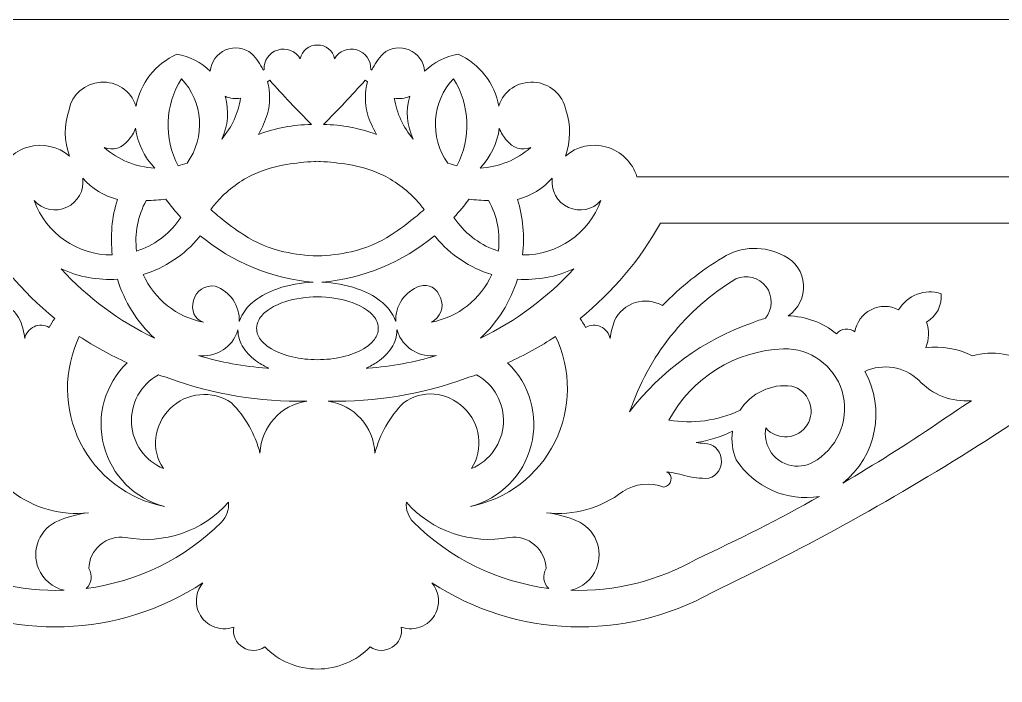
# Model space of a CAD drawing. Header units: millimetres. Extents: x 4882 to 5126, y 3141 to 3427.
# Drawn here: x 4960.9 to 5038.2, y 3211 to 3263.2 of the extents above; entities that cross this region are included whole.
import ezdxf

# ---------------------------------------------------------------- set-up
doc = ezdxf.new("R2010")
doc.units = ezdxf.units.MM
doc.header["$MEASUREMENT"] = 0
doc.layers.add('SITARA ALL', color=18, linetype='Continuous', true_color=0x000000)

msp = doc.modelspace()

# ---------------------------------------------------------------- linework, layer by layer
at = {"layer": 'SITARA ALL', "lineweight": 9}
for points, knots in [([(4882.319, 3263.18), (4882.319, 3263.18), (5126.319, 3263.18), (5126.319, 3263.18), (5126.319, 3263.18), (5126.319, 3141.18), (5126.319, 3141.18), (5126.319, 3141.18), (4882.319, 3141.18), (4882.319, 3141.18), (4882.319, 3141.18), (4882.319, 3263.18), (4882.319, 3263.18)], [0, 0, 0, 0, 0.25, 0.25, 0.25, 0.5, 0.5, 0.5, 0.75, 0.75, 0.75, 1, 1, 1, 1]), ([(4984.319, 3212.073), (4985.879, 3212.073), (4987.373, 3212.698), (4988.467, 3213.81), (4988.992, 3213.456), (4989.678, 3213.449), (4990.21, 3213.792), (4990.742, 3214.135), (4991.02, 3214.752), (4990.914, 3215.376), (4991.461, 3215.177), (4992.065, 3215.203), (4992.592, 3215.45), (4993.12, 3215.696), (4993.527, 3216.14), (4993.725, 3216.687), (4993.994, 3217.43), (4993.844, 3218.259), (4993.331, 3218.859), (4999.972, 3214.52), (5008.465, 3214.227), (5015.385, 3218.104), (5022.823, 3221.641), (5030.033, 3225.637), (5036.975, 3230.069), (5041.674, 3233.177), (5046.717, 3235.735), (5052, 3237.692), (5052.607, 3236.685), (5052.298, 3235.376), (5051.306, 3234.744), (5050.67, 3234.183), (5050.568, 3233.229), (5051.069, 3232.545), (5051.571, 3231.861), (5052.344, 3231.584), (5053.07, 3232.022), (5054.568, 3236.091), (5059.078, 3238.187), (5063.159, 3236.718), (5061.404, 3236.728), (5059.742, 3235.937), (5058.643, 3234.569), (5058.533, 3234.014), (5058.847, 3233.462), (5059.381, 3233.273), (5059.915, 3233.084), (5060.476, 3233.262), (5060.739, 3233.763), (5060.919, 3233.85), (5061.128, 3233.854), (5061.312, 3233.774), (5061.495, 3233.694), (5061.635, 3233.536), (5061.693, 3233.345), (5061.594, 3233.313), (5061.497, 3233.277), (5061.401, 3233.238), (5060.249, 3232.77), (5059.355, 3231.827), (5058.948, 3230.652), (5058.54, 3229.477), (5058.656, 3228.19), (5059.27, 3227.109), (5060.81, 3224.319), (5063.913, 3222.77), (5067.069, 3223.216), (5070.224, 3223.662), (5072.762, 3225.945), (5073.469, 3229.052), (5074.523, 3228.725), (5075.668, 3229.087), (5076.34, 3229.963), (5076.659, 3230.469), (5077.199, 3230.794), (5077.796, 3230.837), (5078.565, 3229.03), (5080.65, 3228.182), (5082.462, 3228.94), (5084.275, 3229.697), (5085.065, 3228.901), (5084.319, 3230.718), (5084.319, 3230.718), (5084.319, 3250.814), (5084.319, 3250.814), (5084.319, 3250.814), (5009.472, 3250.814), (5009.472, 3250.814), (5009.126, 3251.948), (5008.229, 3252.829), (5007.09, 3253.156), (5005.951, 3253.482), (5004.731, 3253.216), (5003.837, 3252.438), (5004.267, 3253.611), (5004.281, 3254.895), (5003.875, 3256.076), (5003.626, 3257.296), (5002.585, 3258.193), (5001.342, 3258.258), (5000.099, 3258.324), (4998.985, 3257.589), (4998.609, 3256.402), (4998.609, 3256.402), (4998.597, 3256.366), (4998.597, 3256.366), (4998.27, 3258.173), (4997.076, 3259.702), (4995.401, 3260.455), (4994.396, 3260.307), (4993.467, 3259.837), (4992.753, 3259.116), (4992.695, 3259.862), (4992.226, 3260.513), (4991.536, 3260.804), (4990.847, 3261.094), (4990.06, 3260.981), (4989.486, 3260.502), (4989.122, 3260.121), (4988.82, 3259.685), (4988.591, 3259.21), (4988.591, 3259.21), (4988.515, 3259.245), (4988.515, 3259.245), (4988.557, 3259.958), (4988.099, 3260.604), (4987.414, 3260.802), (4986.728, 3261), (4986.014, 3260.729), (4985.67, 3260.103), (4985.552, 3260.75), (4984.975, 3261.209), (4984.319, 3261.178), (4983.663, 3261.208), (4983.086, 3260.75), (4982.968, 3260.103), (4982.609, 3260.72), (4981.871, 3261.006), (4981.19, 3260.792), (4980.509, 3260.577), (4980.064, 3259.957), (4980.123, 3259.245), (4980.123, 3259.245), (4980.047, 3259.21), (4980.047, 3259.21), (4979.818, 3259.685), (4979.516, 3260.121), (4979.152, 3260.502), (4978.576, 3260.979), (4977.781, 3261.094), (4977.093, 3260.8), (4976.405, 3260.506), (4975.94, 3259.862), (4975.886, 3259.116), (4975.171, 3259.837), (4974.242, 3260.307), (4973.237, 3260.455), (4971.563, 3259.701), (4970.368, 3258.173), (4970.041, 3256.366), (4970.041, 3256.366), (4970.029, 3256.402), (4970.029, 3256.402), (4969.632, 3257.582), (4968.487, 3258.344), (4967.246, 3258.255), (4966.005, 3258.167), (4964.989, 3257.3), (4964.763, 3256.076), (4964.358, 3254.895), (4964.371, 3253.611), (4964.801, 3252.438), (4963.905, 3253.214), (4962.677, 3253.483), (4961.538, 3253.153), (4960.4, 3252.823), (4959.509, 3251.949), (4959.167, 3250.814), (4959.167, 3250.814), (4884.319, 3250.814), (4884.319, 3250.814), (4884.319, 3250.814), (4884.319, 3230.718), (4884.319, 3230.718), (4885.154, 3228.94), (4887.267, 3228.169), (4889.051, 3228.992), (4890.835, 3229.815), (4891.653, 3229.048), (4890.842, 3230.837), (4891.439, 3230.794), (4891.98, 3230.469), (4892.298, 3229.963), (4892.971, 3229.088), (4894.116, 3228.724), (4895.17, 3229.052), (4895.903, 3225.951), (4898.476, 3223.625), (4901.635, 3223.207), (4904.794, 3222.788), (4907.852, 3224.306), (4909.368, 3227.109), (4909.981, 3228.191), (4910.097, 3229.485), (4909.688, 3230.659), (4909.279, 3231.833), (4908.39, 3232.771), (4907.237, 3233.238), (4907.141, 3233.277), (4907.044, 3233.313), (4906.945, 3233.345), (4907.003, 3233.536), (4907.142, 3233.693), (4907.325, 3233.774), (4907.509, 3233.854), (4907.719, 3233.85), (4907.899, 3233.763), (4908.19, 3233.277), (4908.793, 3233.078), (4909.315, 3233.295), (4909.838, 3233.513), (4910.136, 3234.02), (4909.996, 3234.569), (4908.896, 3235.937), (4907.234, 3236.728), (4905.48, 3236.718), (4909.558, 3238.192), (4914.065, 3236.089), (4915.568, 3232.022), (4916.34, 3231.671), (4917.253, 3231.966), (4917.672, 3232.704), (4918.091, 3233.441), (4918.028, 3234.26), (4917.332, 3234.744), (4916.339, 3235.375), (4916.032, 3236.684), (4916.638, 3237.692), (4921.922, 3235.735), (4926.964, 3233.177), (4931.663, 3230.069), (4938.605, 3225.637), (4945.815, 3221.641), (4953.253, 3218.104), (4960.175, 3214.23), (4968.668, 3214.517), (4975.307, 3218.859), (4974.794, 3218.259), (4974.644, 3217.429), (4974.913, 3216.687), (4975.112, 3216.14), (4975.521, 3215.694), (4976.049, 3215.449), (4976.577, 3215.203), (4977.178, 3215.176), (4977.725, 3215.376), (4977.623, 3214.751), (4977.903, 3214.126), (4978.438, 3213.786), (4978.972, 3213.447), (4979.648, 3213.452), (4980.171, 3213.81), (4981.265, 3212.698), (4982.759, 3212.073), (4984.319, 3212.073)], [0, 0, 0, 0, 0.011364, 0.011364, 0.011364, 0.022727, 0.022727, 0.022727, 0.034091, 0.034091, 0.034091, 0.045455, 0.045455, 0.045455, 0.056818, 0.056818, 0.056818, 0.068182, 0.068182, 0.068182, 0.079545, 0.079545, 0.079545, 0.090909, 0.090909, 0.090909, 0.102273, 0.102273, 0.102273, 0.113636, 0.113636, 0.113636, 0.125, 0.125, 0.125, 0.136364, 0.136364, 0.136364, 0.147727, 0.147727, 0.147727, 0.159091, 0.159091, 0.159091, 0.170455, 0.170455, 0.170455, 0.181818, 0.181818, 0.181818, 0.193182, 0.193182, 0.193182, 0.204545, 0.204545, 0.204545, 0.215909, 0.215909, 0.215909, 0.227273, 0.227273, 0.227273, 0.238636, 0.238636, 0.238636, 0.25, 0.25, 0.25, 0.261364, 0.261364, 0.261364, 0.272727, 0.272727, 0.272727, 0.284091, 0.284091, 0.284091, 0.295455, 0.295455, 0.295455, 0.306818, 0.306818, 0.306818, 0.318182, 0.318182, 0.318182, 0.329545, 0.329545, 0.329545, 0.340909, 0.340909, 0.340909, 0.352273, 0.352273, 0.352273, 0.363636, 0.363636, 0.363636, 0.375, 0.375, 0.375, 0.386364, 0.386364, 0.386364, 0.397727, 0.397727, 0.397727, 0.409091, 0.409091, 0.409091, 0.420455, 0.420455, 0.420455, 0.431818, 0.431818, 0.431818, 0.443182, 0.443182, 0.443182, 0.454545, 0.454545, 0.454545, 0.465909, 0.465909, 0.465909, 0.477273, 0.477273, 0.477273, 0.488636, 0.488636, 0.488636, 0.5, 0.5, 0.5, 0.511364, 0.511364, 0.511364, 0.522727, 0.522727, 0.522727, 0.534091, 0.534091, 0.534091, 0.545455, 0.545455, 0.545455, 0.556818, 0.556818, 0.556818, 0.568182, 0.568182, 0.568182, 0.579545, 0.579545, 0.579545, 0.590909, 0.590909, 0.590909, 0.602273, 0.602273, 0.602273, 0.613636, 0.613636, 0.613636, 0.625, 0.625, 0.625, 0.636364, 0.636364, 0.636364, 0.647727, 0.647727, 0.647727, 0.659091, 0.659091, 0.659091, 0.670455, 0.670455, 0.670455, 0.681818, 0.681818, 0.681818, 0.693182, 0.693182, 0.693182, 0.704545, 0.704545, 0.704545, 0.715909, 0.715909, 0.715909, 0.727273, 0.727273, 0.727273, 0.738636, 0.738636, 0.738636, 0.75, 0.75, 0.75, 0.761364, 0.761364, 0.761364, 0.772727, 0.772727, 0.772727, 0.784091, 0.784091, 0.784091, 0.795455, 0.795455, 0.795455, 0.806818, 0.806818, 0.806818, 0.818182, 0.818182, 0.818182, 0.829545, 0.829545, 0.829545, 0.840909, 0.840909, 0.840909, 0.852273, 0.852273, 0.852273, 0.863636, 0.863636, 0.863636, 0.875, 0.875, 0.875, 0.886364, 0.886364, 0.886364, 0.897727, 0.897727, 0.897727, 0.909091, 0.909091, 0.909091, 0.920455, 0.920455, 0.920455, 0.931818, 0.931818, 0.931818, 0.943182, 0.943182, 0.943182, 0.954545, 0.954545, 0.954545, 0.965909, 0.965909, 0.965909, 0.977273, 0.977273, 0.977273, 0.988636, 0.988636, 0.988636, 1, 1, 1, 1]), ([(4973.344, 3251.673), (4972.207, 3253.844), (4972.307, 3256.457), (4973.606, 3258.535), (4975.333, 3256.715), (4975.518, 3253.92), (4974.051, 3251.885), (4973.82, 3251.801), (4973.583, 3251.731), (4973.344, 3251.673)], [0, 0, 0, 0, 0.333333, 0.333333, 0.333333, 0.666667, 0.666667, 0.666667, 1, 1, 1, 1]), ([(4979.682, 3254.146), (4979.966, 3254.666), (4980.203, 3255.211), (4980.39, 3255.773), (4980.602, 3256.602), (4980.6, 3257.47), (4980.383, 3258.298), (4980.383, 3258.298), (4980.558, 3258.417), (4980.558, 3258.417), (4981.62, 3257.225), (4982.716, 3256.063), (4983.843, 3254.933), (4982.421, 3254.914), (4981.013, 3254.648), (4979.682, 3254.146)], [0, 0, 0, 0, 0.2, 0.2, 0.2, 0.4, 0.4, 0.4, 0.6, 0.6, 0.6, 0.8, 0.8, 0.8, 1, 1, 1, 1]), ([(4988.956, 3254.146), (4987.625, 3254.647), (4986.217, 3254.914), (4984.795, 3254.933), (4985.923, 3256.063), (4987.018, 3257.225), (4988.08, 3258.417), (4988.08, 3258.417), (4988.255, 3258.298), (4988.255, 3258.298), (4988.039, 3257.47), (4988.036, 3256.602), (4988.248, 3255.773), (4988.435, 3255.211), (4988.672, 3254.666), (4988.956, 3254.146)], [0, 0, 0, 0, 0.2, 0.2, 0.2, 0.4, 0.4, 0.4, 0.6, 0.6, 0.6, 0.8, 0.8, 0.8, 1, 1, 1, 1]), ([(4995.294, 3251.673), (4995.055, 3251.731), (4994.819, 3251.801), (4994.587, 3251.885), (4993.118, 3253.919), (4993.307, 3256.713), (4995.032, 3258.535), (4996.332, 3256.457), (4996.431, 3253.844), (4995.294, 3251.673)], [0, 0, 0, 0, 0.333333, 0.333333, 0.333333, 0.666667, 0.666667, 0.666667, 1, 1, 1, 1]), ([(4976.784, 3253.777), (4977.289, 3254.829), (4977.385, 3256.031), (4977.052, 3257.149), (4977.434, 3256.976), (4977.861, 3256.927), (4978.272, 3257.01), (4978.085, 3255.816), (4977.57, 3254.696), (4976.784, 3253.777)], [0, 0, 0, 0, 0.333333, 0.333333, 0.333333, 0.666667, 0.666667, 0.666667, 1, 1, 1, 1]), ([(4991.854, 3253.777), (4991.068, 3254.696), (4990.553, 3255.816), (4990.366, 3257.01), (4990.777, 3256.927), (4991.204, 3256.976), (4991.586, 3257.149), (4991.254, 3256.03), (4991.349, 3254.829), (4991.854, 3253.777)], [0, 0, 0, 0, 0.333333, 0.333333, 0.333333, 0.666667, 0.666667, 0.666667, 1, 1, 1, 1]), ([(4971.514, 3251.502), (4970.041, 3251.573), (4968.635, 3252.141), (4967.526, 3253.113), (4968.212, 3252.853), (4968.986, 3253.085), (4969.415, 3253.68), (4969.674, 3253.953), (4969.874, 3254.276), (4970.001, 3254.63), (4970.16, 3253.452), (4970.69, 3252.357), (4971.514, 3251.502)], [0, 0, 0, 0, 0.25, 0.25, 0.25, 0.5, 0.5, 0.5, 0.75, 0.75, 0.75, 1, 1, 1, 1]), ([(4997.124, 3251.502), (4997.949, 3252.357), (4998.479, 3253.452), (4998.637, 3254.63), (4998.765, 3254.276), (4998.964, 3253.953), (4999.223, 3253.68), (4999.652, 3253.086), (5000.426, 3252.853), (5001.112, 3253.113), (5000.003, 3252.141), (4998.597, 3251.573), (4997.124, 3251.502)], [0, 0, 0, 0, 0.25, 0.25, 0.25, 0.5, 0.5, 0.5, 0.75, 0.75, 0.75, 1, 1, 1, 1]), ([(4984.319, 3244.583), (4983.427, 3244.612), (4982.543, 3244.724), (4981.674, 3244.916), (4980.554, 3245.172), (4979.486, 3245.622), (4978.521, 3246.247), (4977.866, 3246.673), (4977.234, 3247.133), (4976.628, 3247.627), (4976.628, 3247.627), (4976.474, 3247.75), (4976.474, 3247.75), (4976.287, 3247.908), (4976.103, 3248.071), (4975.925, 3248.239), (4976.114, 3248.49), (4976.315, 3248.732), (4976.527, 3248.964), (4977.314, 3249.837), (4978.273, 3250.539), (4979.344, 3251.024), (4980.156, 3251.382), (4981.01, 3251.636), (4981.886, 3251.779), (4982.612, 3251.901), (4983.345, 3251.981), (4984.081, 3252.019), (4984.16, 3252.024), (4984.24, 3252.028), (4984.319, 3252.031), (4984.399, 3252.028), (4984.478, 3252.024), (4984.557, 3252.019), (4985.293, 3251.981), (4986.026, 3251.901), (4986.752, 3251.779), (4987.628, 3251.636), (4988.482, 3251.382), (4989.294, 3251.024), (4990.365, 3250.539), (4991.324, 3249.837), (4992.111, 3248.964), (4992.324, 3248.732), (4992.525, 3248.49), (4992.714, 3248.239), (4992.535, 3248.071), (4992.352, 3247.908), (4992.164, 3247.75), (4992.164, 3247.75), (4992.01, 3247.627), (4992.01, 3247.627), (4991.404, 3247.133), (4990.772, 3246.673), (4990.117, 3246.247), (4989.152, 3245.622), (4988.084, 3245.172), (4986.964, 3244.916), (4986.096, 3244.724), (4985.211, 3244.612), (4984.319, 3244.583)], [0, 0, 0, 0, 0.05, 0.05, 0.05, 0.1, 0.1, 0.1, 0.15, 0.15, 0.15, 0.2, 0.2, 0.2, 0.25, 0.25, 0.25, 0.3, 0.3, 0.3, 0.35, 0.35, 0.35, 0.4, 0.4, 0.4, 0.45, 0.45, 0.45, 0.5, 0.5, 0.5, 0.55, 0.55, 0.55, 0.6, 0.6, 0.6, 0.65, 0.65, 0.65, 0.7, 0.7, 0.7, 0.75, 0.75, 0.75, 0.8, 0.8, 0.8, 0.85, 0.85, 0.85, 0.9, 0.9, 0.9, 0.95, 0.95, 0.95, 1, 1, 1, 1]), ([(4968.169, 3244.664), (4965.42, 3244.641), (4962.952, 3246.354), (4962.009, 3248.937), (4962.659, 3248.213), (4963.707, 3248.001), (4964.588, 3248.415), (4965.469, 3248.828), (4965.978, 3249.74), (4965.837, 3250.703), (4966.56, 3249.887), (4967.512, 3249.307), (4968.57, 3249.038), (4968.134, 3247.624), (4967.997, 3246.135), (4968.169, 3244.664)], [0, 0, 0, 0, 0.2, 0.2, 0.2, 0.4, 0.4, 0.4, 0.6, 0.6, 0.6, 0.8, 0.8, 0.8, 1, 1, 1, 1]), ([(5000.469, 3244.664), (5000.641, 3246.135), (5000.505, 3247.624), (5000.069, 3249.038), (5001.126, 3249.307), (5002.078, 3249.887), (5002.802, 3250.703), (5002.673, 3249.739), (5003.192, 3248.804), (5004.078, 3248.402), (5004.964, 3248), (5005.989, 3248.204), (5006.63, 3248.937), (5005.688, 3246.353), (5003.219, 3244.642), (5000.469, 3244.664)], [0, 0, 0, 0, 0.2, 0.2, 0.2, 0.4, 0.4, 0.4, 0.6, 0.6, 0.6, 0.8, 0.8, 0.8, 1, 1, 1, 1]), ([(4970.082, 3244.969), (4969.906, 3246.343), (4970.173, 3247.739), (4970.842, 3248.952), (4971.357, 3248.947), (4971.872, 3248.982), (4972.381, 3249.057), (4972.749, 3248.556), (4973.146, 3248.076), (4973.57, 3247.619), (4973.57, 3247.619), (4973.413, 3247.398), (4973.413, 3247.398), (4972.596, 3246.248), (4971.426, 3245.396), (4970.082, 3244.969)], [0, 0, 0, 0, 0.2, 0.2, 0.2, 0.4, 0.4, 0.4, 0.6, 0.6, 0.6, 0.8, 0.8, 0.8, 1, 1, 1, 1]), ([(4998.557, 3244.969), (4997.212, 3245.395), (4996.043, 3246.249), (4995.225, 3247.398), (4995.225, 3247.398), (4995.068, 3247.619), (4995.068, 3247.619), (4995.492, 3248.076), (4995.889, 3248.556), (4996.257, 3249.057), (4996.767, 3248.982), (4997.281, 3248.947), (4997.796, 3248.952), (4998.465, 3247.739), (4998.732, 3246.343), (4998.557, 3244.969)], [0, 0, 0, 0, 0.2, 0.2, 0.2, 0.4, 0.4, 0.4, 0.6, 0.6, 0.6, 0.8, 0.8, 0.8, 1, 1, 1, 1]), ([(4928.09, 3236.01), (4922.047, 3239.293), (4915.579, 3241.723), (4908.869, 3243.231), (4905.92, 3243.439), (4903.04, 3244.233), (4900.4, 3245.566), (4895.854, 3247.873), (4890.302, 3246.252), (4887.722, 3241.854), (4887.722, 3241.854), (4887.722, 3247.171), (4887.722, 3247.171), (4887.722, 3247.171), (4957.309, 3247.171), (4957.309, 3247.171), (4958.923, 3244.291), (4961.071, 3241.746), (4963.641, 3239.672), (4963.485, 3239.442), (4963.34, 3239.205), (4963.206, 3238.962), (4962.84, 3239.171), (4962.397, 3239.191), (4962.014, 3239.016), (4961.632, 3238.841), (4961.358, 3238.495), (4961.277, 3238.082), (4961.222, 3238.565), (4961.103, 3239.039), (4960.924, 3239.491), (4960.607, 3240.172), (4960.019, 3240.689), (4959.302, 3240.915), (4958.586, 3241.14), (4957.811, 3241.056), (4957.161, 3240.678), (4955.758, 3242.138), (4954.168, 3243.404), (4952.431, 3244.444), (4950.956, 3245.371), (4949.096, 3245.428), (4947.567, 3244.59), (4946.692, 3244.156), (4946.115, 3243.287), (4946.057, 3242.311), (4945.998, 3241.335), (4946.458, 3240.409), (4947.275, 3239.873), (4945.884, 3239.831), (4944.545, 3239.337), (4943.462, 3238.464), (4943.094, 3238.895), (4942.451, 3238.955), (4942.009, 3238.6), (4941.894, 3239.359), (4941.419, 3240.014), (4940.734, 3240.359), (4940.049, 3240.704), (4939.244, 3240.699), (4938.566, 3240.34), (4937.889, 3241.497), (4936.5, 3242.028), (4935.225, 3241.615), (4935.131, 3240.71), (4935.578, 3239.835), (4936.366, 3239.38), (4936.15, 3238.72), (4936.172, 3238.006), (4936.429, 3237.361), (4935.165, 3237.507), (4933.886, 3237.285), (4932.745, 3236.721), (4931.162, 3237.16), (4929.468, 3236.902), (4928.09, 3236.01)], [0, 0, 0, 0, 0.04, 0.04, 0.04, 0.08, 0.08, 0.08, 0.12, 0.12, 0.12, 0.16, 0.16, 0.16, 0.2, 0.2, 0.2, 0.24, 0.24, 0.24, 0.28, 0.28, 0.28, 0.32, 0.32, 0.32, 0.36, 0.36, 0.36, 0.4, 0.4, 0.4, 0.44, 0.44, 0.44, 0.48, 0.48, 0.48, 0.52, 0.52, 0.52, 0.56, 0.56, 0.56, 0.6, 0.6, 0.6, 0.64, 0.64, 0.64, 0.68, 0.68, 0.68, 0.72, 0.72, 0.72, 0.76, 0.76, 0.76, 0.8, 0.8, 0.8, 0.84, 0.84, 0.84, 0.88, 0.88, 0.88, 0.92, 0.92, 0.92, 0.96, 0.96, 0.96, 1, 1, 1, 1]), ([(5040.549, 3236.01), (5039.17, 3236.902), (5037.476, 3237.161), (5035.893, 3236.721), (5034.752, 3237.285), (5033.473, 3237.507), (5032.209, 3237.361), (5032.466, 3238.006), (5032.489, 3238.72), (5032.272, 3239.38), (5033.06, 3239.835), (5033.507, 3240.71), (5033.413, 3241.615), (5032.138, 3242.027), (5030.748, 3241.498), (5030.072, 3240.34), (5029.393, 3240.697), (5028.583, 3240.703), (5027.899, 3240.356), (5027.215, 3240.01), (5026.742, 3239.359), (5026.629, 3238.6), (5026.187, 3238.955), (5025.544, 3238.895), (5025.177, 3238.464), (5024.093, 3239.337), (5022.754, 3239.832), (5021.363, 3239.873), (5022.179, 3240.412), (5022.643, 3241.346), (5022.581, 3242.321), (5022.519, 3243.297), (5021.948, 3244.16), (5021.071, 3244.59), (5019.542, 3245.427), (5017.682, 3245.372), (5016.207, 3244.444), (5014.47, 3243.404), (5012.88, 3242.138), (5011.477, 3240.678), (5010.827, 3241.055), (5010.048, 3241.14), (5009.332, 3240.913), (5008.616, 3240.687), (5008.03, 3240.173), (5007.715, 3239.491), (5007.535, 3239.039), (5007.416, 3238.565), (5007.361, 3238.082), (5007.279, 3238.495), (5007.004, 3238.843), (5006.621, 3239.017), (5006.238, 3239.191), (5005.797, 3239.172), (5005.433, 3238.962), (5005.298, 3239.205), (5005.153, 3239.442), (5004.997, 3239.672), (5007.567, 3241.746), (5009.716, 3244.291), (5011.33, 3247.171), (5011.33, 3247.171), (5080.916, 3247.171), (5080.916, 3247.171), (5080.916, 3247.171), (5080.916, 3241.854), (5080.916, 3241.854), (5078.331, 3246.249), (5072.782, 3247.878), (5068.238, 3245.566), (5065.598, 3244.233), (5062.719, 3243.439), (5059.769, 3243.231), (5053.059, 3241.723), (5046.592, 3239.293), (5040.549, 3236.01)], [0, 0, 0, 0, 0.04, 0.04, 0.04, 0.08, 0.08, 0.08, 0.12, 0.12, 0.12, 0.16, 0.16, 0.16, 0.2, 0.2, 0.2, 0.24, 0.24, 0.24, 0.28, 0.28, 0.28, 0.32, 0.32, 0.32, 0.36, 0.36, 0.36, 0.4, 0.4, 0.4, 0.44, 0.44, 0.44, 0.48, 0.48, 0.48, 0.52, 0.52, 0.52, 0.56, 0.56, 0.56, 0.6, 0.6, 0.6, 0.64, 0.64, 0.64, 0.68, 0.68, 0.68, 0.72, 0.72, 0.72, 0.76, 0.76, 0.76, 0.8, 0.8, 0.8, 0.84, 0.84, 0.84, 0.88, 0.88, 0.88, 0.92, 0.92, 0.92, 0.96, 0.96, 0.96, 1, 1, 1, 1]), ([(4975.341, 3239.375), (4973.242, 3239.775), (4971.471, 3241.177), (4970.599, 3243.126), (4972.322, 3243.648), (4973.852, 3244.666), (4974.997, 3246.055), (4974.997, 3246.055), (4975.097, 3246.176), (4975.097, 3246.176), (4977.619, 3244.085), (4980.713, 3242.809), (4983.975, 3242.514), (4983.024, 3242.485), (4982.083, 3242.315), (4981.182, 3242.009), (4980.522, 3241.788), (4979.902, 3241.459), (4979.349, 3241.036), (4978.945, 3240.729), (4978.609, 3240.342), (4978.362, 3239.9), (4978.278, 3239.747), (4978.21, 3239.586), (4978.161, 3239.419), (4978.214, 3240.663), (4977.448, 3241.794), (4976.272, 3242.203), (4975.495, 3242.335), (4974.748, 3241.846), (4974.558, 3241.082), (4974.368, 3240.317), (4974.593, 3239.621), (4975.341, 3239.375)], [0, 0, 0, 0, 0.090909, 0.090909, 0.090909, 0.181818, 0.181818, 0.181818, 0.272727, 0.272727, 0.272727, 0.363636, 0.363636, 0.363636, 0.454545, 0.454545, 0.454545, 0.545455, 0.545455, 0.545455, 0.636364, 0.636364, 0.636364, 0.727273, 0.727273, 0.727273, 0.818182, 0.818182, 0.818182, 0.909091, 0.909091, 0.909091, 1, 1, 1, 1]), ([(4993.298, 3239.375), (4994.001, 3239.73), (4994.311, 3240.567), (4994.01, 3241.295), (4993.708, 3242.023), (4993.115, 3242.449), (4992.367, 3242.203), (4991.191, 3241.793), (4990.423, 3240.663), (4990.478, 3239.419), (4990.428, 3239.586), (4990.36, 3239.747), (4990.276, 3239.9), (4990.029, 3240.342), (4989.693, 3240.729), (4989.289, 3241.036), (4988.736, 3241.459), (4988.116, 3241.788), (4987.456, 3242.009), (4986.555, 3242.315), (4985.614, 3242.485), (4984.663, 3242.514), (4987.925, 3242.809), (4991.02, 3244.085), (4993.541, 3246.176), (4993.541, 3246.176), (4993.641, 3246.055), (4993.641, 3246.055), (4994.787, 3244.666), (4996.316, 3243.648), (4998.039, 3243.126), (4997.168, 3241.177), (4995.396, 3239.775), (4993.298, 3239.375)], [0, 0, 0, 0, 0.090909, 0.090909, 0.090909, 0.181818, 0.181818, 0.181818, 0.272727, 0.272727, 0.272727, 0.363636, 0.363636, 0.363636, 0.454545, 0.454545, 0.454545, 0.545455, 0.545455, 0.545455, 0.636364, 0.636364, 0.636364, 0.727273, 0.727273, 0.727273, 0.818182, 0.818182, 0.818182, 0.909091, 0.909091, 0.909091, 1, 1, 1, 1]), ([(4971.486, 3238.109), (4968.713, 3239.448), (4966.219, 3241.302), (4964.138, 3243.571), (4965.525, 3242.933), (4967.049, 3242.653), (4968.572, 3242.756), (4969.121, 3240.979), (4970.125, 3239.377), (4971.486, 3238.109)], [0, 0, 0, 0, 0.333333, 0.333333, 0.333333, 0.666667, 0.666667, 0.666667, 1, 1, 1, 1]), ([(4997.152, 3238.109), (4998.513, 3239.377), (4999.517, 3240.979), (5000.066, 3242.756), (5001.589, 3242.653), (5003.113, 3242.933), (5004.5, 3243.571), (5002.419, 3241.302), (4999.925, 3239.448), (4997.152, 3238.109)], [0, 0, 0, 0, 0.333333, 0.333333, 0.333333, 0.666667, 0.666667, 0.666667, 1, 1, 1, 1]), ([(5008.896, 3232.308), (5010.354, 3236.679), (5013.319, 3240.392), (5017.258, 3242.783), (5018.098, 3243.145), (5019.076, 3242.89), (5019.633, 3242.164), (5020.191, 3241.439), (5020.159, 3240.397), (5019.593, 3239.678), (5019.237, 3239.587), (5018.89, 3239.466), (5018.555, 3239.315), (5014.708, 3237.995), (5011.345, 3235.555), (5008.896, 3232.308)], [0, 0, 0, 0, 0.2, 0.2, 0.2, 0.4, 0.4, 0.4, 0.6, 0.6, 0.6, 0.8, 0.8, 0.8, 1, 1, 1, 1]), ([(4984.319, 3236.42), (4983.655, 3236.418), (4982.993, 3236.491), (4982.346, 3236.639), (4981.764, 3236.766), (4981.206, 3236.981), (4980.69, 3237.277), (4980.359, 3237.464), (4980.069, 3237.716), (4979.836, 3238.016), (4979.642, 3238.266), (4979.533, 3238.573), (4979.527, 3238.89), (4979.529, 3239.117), (4979.587, 3239.34), (4979.695, 3239.539), (4979.864, 3239.838), (4980.096, 3240.096), (4980.376, 3240.294), (4980.798, 3240.595), (4981.266, 3240.827), (4981.761, 3240.979), (4982.589, 3241.237), (4983.452, 3241.366), (4984.319, 3241.36), (4985.186, 3241.366), (4986.049, 3241.237), (4986.877, 3240.979), (4987.373, 3240.827), (4987.84, 3240.595), (4988.262, 3240.294), (4988.542, 3240.096), (4988.775, 3239.838), (4988.943, 3239.539), (4989.052, 3239.34), (4989.11, 3239.117), (4989.111, 3238.89), (4989.105, 3238.573), (4988.997, 3238.266), (4988.802, 3238.016), (4988.569, 3237.716), (4988.279, 3237.464), (4987.949, 3237.277), (4987.432, 3236.981), (4986.874, 3236.766), (4986.293, 3236.639), (4985.645, 3236.491), (4984.983, 3236.418), (4984.319, 3236.42)], [0, 0, 0, 0, 0.0625, 0.0625, 0.0625, 0.125, 0.125, 0.125, 0.1875, 0.1875, 0.1875, 0.25, 0.25, 0.25, 0.3125, 0.3125, 0.3125, 0.375, 0.375, 0.375, 0.4375, 0.4375, 0.4375, 0.5, 0.5, 0.5, 0.5625, 0.5625, 0.5625, 0.625, 0.625, 0.625, 0.6875, 0.6875, 0.6875, 0.75, 0.75, 0.75, 0.8125, 0.8125, 0.8125, 0.875, 0.875, 0.875, 0.9375, 0.9375, 0.9375, 1, 1, 1, 1]), ([(4980.494, 3235.741), (4980.494, 3235.741), (4980.334, 3235.753), (4980.334, 3235.753), (4978.508, 3235.882), (4976.702, 3236.218), (4974.951, 3236.753), (4976.202, 3236.576), (4977.418, 3237.252), (4977.926, 3238.409), (4977.979, 3238.53), (4978.023, 3238.655), (4978.059, 3238.782), (4978.059, 3238.767), (4978.058, 3238.751), (4978.058, 3238.736), (4978.064, 3238.243), (4978.214, 3237.762), (4978.491, 3237.354), (4978.784, 3236.919), (4979.159, 3236.545), (4979.595, 3236.253), (4979.882, 3236.06), (4980.182, 3235.889), (4980.494, 3235.741)], [0, 0, 0, 0, 0.125, 0.125, 0.125, 0.25, 0.25, 0.25, 0.375, 0.375, 0.375, 0.5, 0.5, 0.5, 0.625, 0.625, 0.625, 0.75, 0.75, 0.75, 0.875, 0.875, 0.875, 1, 1, 1, 1]), ([(4988.144, 3235.741), (4988.456, 3235.889), (4988.757, 3236.06), (4989.043, 3236.253), (4989.479, 3236.545), (4989.854, 3236.919), (4990.148, 3237.354), (4990.424, 3237.763), (4990.574, 3238.243), (4990.58, 3238.736), (4990.58, 3238.751), (4990.58, 3238.767), (4990.579, 3238.782), (4990.615, 3238.655), (4990.66, 3238.53), (4990.713, 3238.409), (4991.221, 3237.252), (4992.436, 3236.575), (4993.688, 3236.753), (4991.937, 3236.218), (4990.131, 3235.882), (4988.304, 3235.753), (4988.304, 3235.753), (4988.144, 3235.741), (4988.144, 3235.741)], [0, 0, 0, 0, 0.125, 0.125, 0.125, 0.25, 0.25, 0.25, 0.375, 0.375, 0.375, 0.5, 0.5, 0.5, 0.625, 0.625, 0.625, 0.75, 0.75, 0.75, 0.875, 0.875, 0.875, 1, 1, 1, 1]), ([(4969.352, 3236.174), (4967.598, 3234.498), (4966.888, 3232.002), (4967.5, 3229.654), (4968.111, 3227.305), (4969.92, 3225.479), (4972.269, 3224.87), (4969.4, 3225.437), (4966.954, 3227.298), (4965.643, 3229.912), (4964.331, 3232.526), (4964.311, 3235.618), (4965.572, 3238.256), (4966.772, 3237.458), (4968.037, 3236.762), (4969.352, 3236.174)], [0, 0, 0, 0, 0.2, 0.2, 0.2, 0.4, 0.4, 0.4, 0.6, 0.6, 0.6, 0.8, 0.8, 0.8, 1, 1, 1, 1]), ([(4999.286, 3236.174), (5000.602, 3236.762), (5001.866, 3237.458), (5003.066, 3238.256), (5004.333, 3235.62), (5004.31, 3232.547), (5003.005, 3229.93), (5001.699, 3227.313), (4999.237, 3225.443), (4996.369, 3224.87), (4998.716, 3225.488), (5000.544, 3227.329), (5001.145, 3229.68), (5001.747, 3232.031), (5001.048, 3234.505), (4999.286, 3236.174)], [0, 0, 0, 0, 0.2, 0.2, 0.2, 0.4, 0.4, 0.4, 0.6, 0.6, 0.6, 0.8, 0.8, 0.8, 1, 1, 1, 1]), ([(5019.617, 3231.052), (5020.039, 3230.561), (5020.669, 3230.3), (5021.314, 3230.35), (5021.96, 3230.4), (5022.54, 3230.75), (5022.881, 3231.3), (5023.222, 3231.851), (5023.28, 3232.531), (5023.038, 3233.131), (5022.795, 3233.731), (5022.285, 3234.178), (5021.658, 3234.337), (5020.047, 3234.55), (5018.461, 3233.809), (5017.592, 3232.435), (5017.592, 3232.435), (5017.541, 3232.412), (5017.541, 3232.412), (5015.806, 3231.612), (5013.869, 3231.35), (5011.983, 3231.66), (5013.784, 3234.998), (5017.218, 3237.137), (5021.008, 3237.285), (5023.114, 3237.319), (5024.99, 3235.961), (5025.616, 3233.95), (5026.241, 3231.938), (5025.407, 3229.717), (5023.653, 3228.55), (5023.073, 3228.114), (5022.335, 3227.945), (5021.624, 3228.087), (5020.912, 3228.228), (5020.293, 3228.67), (5019.925, 3229.295), (5019.614, 3229.824), (5019.505, 3230.448), (5019.617, 3231.052)], [0, 0, 0, 0, 0.076923, 0.076923, 0.076923, 0.153846, 0.153846, 0.153846, 0.230769, 0.230769, 0.230769, 0.307692, 0.307692, 0.307692, 0.384615, 0.384615, 0.384615, 0.461538, 0.461538, 0.461538, 0.538462, 0.538462, 0.538462, 0.615385, 0.615385, 0.615385, 0.692308, 0.692308, 0.692308, 0.769231, 0.769231, 0.769231, 0.846154, 0.846154, 0.846154, 0.923077, 0.923077, 0.923077, 1, 1, 1, 1]), ([(5025.668, 3226.702), (5028.323, 3228.816), (5029.062, 3232.535), (5027.411, 3235.501), (5028.833, 3236.15), (5030.508, 3235.877), (5031.651, 3234.811), (5032.71, 3233.662), (5034.238, 3233.065), (5035.796, 3233.194), (5034.88, 3232.605), (5033.977, 3231.995), (5033.087, 3231.366), (5030.667, 3229.729), (5028.192, 3228.174), (5025.668, 3226.702)], [0, 0, 0, 0, 0.2, 0.2, 0.2, 0.4, 0.4, 0.4, 0.6, 0.6, 0.6, 0.8, 0.8, 0.8, 1, 1, 1, 1]), ([(4972.194, 3227.845), (4970.744, 3228.451), (4969.768, 3229.831), (4969.679, 3231.4), (4969.59, 3232.969), (4970.424, 3234.462), (4971.796, 3235.227), (4972.068, 3235.137), (4972.341, 3235.052), (4972.616, 3234.971), (4976.091, 3233.693), (4979.775, 3233.079), (4983.478, 3233.161), (4981.43, 3232.853), (4979.888, 3231.143), (4979.796, 3229.074), (4979.403, 3230.564), (4978.629, 3231.925), (4977.55, 3233.025), (4976.039, 3234.051), (4974.013, 3233.859), (4972.722, 3232.568), (4971.43, 3231.277), (4971.169, 3229.356), (4972.194, 3227.845)], [0, 0, 0, 0, 0.125, 0.125, 0.125, 0.25, 0.25, 0.25, 0.375, 0.375, 0.375, 0.5, 0.5, 0.5, 0.625, 0.625, 0.625, 0.75, 0.75, 0.75, 0.875, 0.875, 0.875, 1, 1, 1, 1]), ([(4996.444, 3227.845), (4997.419, 3229.389), (4997.159, 3231.408), (4995.826, 3232.655), (4994.493, 3233.903), (4992.564, 3234.1), (4991.088, 3233.025), (4990.009, 3231.925), (4989.235, 3230.564), (4988.843, 3229.074), (4988.749, 3231.142), (4987.208, 3232.855), (4985.161, 3233.161), (4988.863, 3233.079), (4992.547, 3233.693), (4996.023, 3234.971), (4996.297, 3235.052), (4996.571, 3235.137), (4996.842, 3235.227), (4998.219, 3234.469), (4999.041, 3232.991), (4998.961, 3231.422), (4998.88, 3229.853), (4997.89, 3228.459), (4996.444, 3227.845)], [0, 0, 0, 0, 0.125, 0.125, 0.125, 0.25, 0.25, 0.25, 0.375, 0.375, 0.375, 0.5, 0.5, 0.5, 0.625, 0.625, 0.625, 0.75, 0.75, 0.75, 0.875, 0.875, 0.875, 1, 1, 1, 1]), ([(4964.38, 3218.273), (4960.918, 3218.151), (4957.49, 3219.004), (4954.488, 3220.733), (4951.192, 3222.24), (4947.959, 3223.882), (4944.799, 3225.656), (4947.366, 3225.224), (4949.941, 3226.361), (4951.35, 3228.55), (4951.655, 3229.256), (4951.76, 3230.033), (4951.651, 3230.795), (4952.552, 3230.355), (4953.514, 3230.053), (4954.505, 3229.899), (4954.29, 3229.879), (4954.075, 3229.851), (4953.862, 3229.814), (4953.155, 3229.793), (4952.576, 3229.246), (4952.515, 3228.542), (4952.454, 3227.838), (4952.824, 3227.226), (4953.516, 3227.083), (4954.167, 3227.06), (4954.818, 3227.138), (4955.446, 3227.313), (4955.891, 3227.438), (4956.345, 3227.53), (4956.804, 3227.589), (4956.56, 3227.454), (4956.432, 3227.176), (4956.489, 3226.903), (4956.545, 3226.63), (4956.764, 3226.427), (4957.041, 3226.399), (4958.118, 3226.795), (4959.32, 3226.664), (4960.287, 3226.046), (4961.992, 3224.729), (4964.142, 3224.128), (4966.283, 3224.372), (4965.475, 3224.274), (4964.684, 3224.062), (4963.934, 3223.745), (4963.227, 3223.455), (4962.663, 3222.896), (4962.368, 3222.191), (4962.073, 3221.485), (4962.069, 3220.695), (4962.36, 3219.988), (4962.715, 3219.122), (4963.468, 3218.482), (4964.38, 3218.273)], [0, 0, 0, 0, 0.055556, 0.055556, 0.055556, 0.111111, 0.111111, 0.111111, 0.166667, 0.166667, 0.166667, 0.222222, 0.222222, 0.222222, 0.277778, 0.277778, 0.277778, 0.333333, 0.333333, 0.333333, 0.388889, 0.388889, 0.388889, 0.444444, 0.444444, 0.444444, 0.5, 0.5, 0.5, 0.555556, 0.555556, 0.555556, 0.611111, 0.611111, 0.611111, 0.666667, 0.666667, 0.666667, 0.722222, 0.722222, 0.722222, 0.777778, 0.777778, 0.777778, 0.833333, 0.833333, 0.833333, 0.888889, 0.888889, 0.888889, 0.944444, 0.944444, 0.944444, 1, 1, 1, 1]), ([(5004.258, 3218.273), (5005.171, 3218.483), (5005.924, 3219.121), (5006.279, 3219.988), (5006.568, 3220.695), (5006.565, 3221.489), (5006.269, 3222.194), (5005.973, 3222.899), (5005.412, 3223.456), (5004.704, 3223.745), (5003.954, 3224.062), (5003.164, 3224.274), (5002.355, 3224.372), (5004.496, 3224.129), (5006.646, 3224.729), (5008.352, 3226.046), (5009.318, 3226.664), (5010.52, 3226.795), (5011.597, 3226.399), (5011.874, 3226.43), (5012.098, 3226.638), (5012.151, 3226.911), (5012.204, 3227.185), (5012.08, 3227.457), (5011.835, 3227.589), (5012.293, 3227.53), (5012.747, 3227.438), (5013.192, 3227.313), (5013.82, 3227.138), (5014.471, 3227.06), (5015.122, 3227.083), (5015.801, 3227.279), (5016.225, 3227.953), (5016.109, 3228.65), (5015.993, 3229.348), (5015.483, 3229.849), (5014.776, 3229.814), (5014.563, 3229.851), (5014.349, 3229.879), (5014.133, 3229.899), (5015.124, 3230.053), (5016.086, 3230.355), (5016.987, 3230.795), (5016.878, 3230.033), (5016.983, 3229.256), (5017.289, 3228.55), (5018.698, 3226.362), (5021.273, 3225.223), (5023.84, 3225.656), (5020.679, 3223.882), (5017.447, 3222.24), (5014.15, 3220.733), (5011.149, 3219.004), (5007.72, 3218.152), (5004.258, 3218.273)], [0, 0, 0, 0, 0.055556, 0.055556, 0.055556, 0.111111, 0.111111, 0.111111, 0.166667, 0.166667, 0.166667, 0.222222, 0.222222, 0.222222, 0.277778, 0.277778, 0.277778, 0.333333, 0.333333, 0.333333, 0.388889, 0.388889, 0.388889, 0.444444, 0.444444, 0.444444, 0.5, 0.5, 0.5, 0.555556, 0.555556, 0.555556, 0.611111, 0.611111, 0.611111, 0.666667, 0.666667, 0.666667, 0.722222, 0.722222, 0.722222, 0.777778, 0.777778, 0.777778, 0.833333, 0.833333, 0.833333, 0.888889, 0.888889, 0.888889, 0.944444, 0.944444, 0.944444, 1, 1, 1, 1]), ([(4966.118, 3218.416), (4966.541, 3218.825), (4966.625, 3219.471), (4966.32, 3219.974), (4966.337, 3220.699), (4966.664, 3221.382), (4967.217, 3221.851), (4967.77, 3222.321), (4968.501, 3222.531), (4969.219, 3222.431), (4972.22, 3221.868), (4975.294, 3222.917), (4977.322, 3225.199), (4977.367, 3224.621), (4977.166, 3224.05), (4976.769, 3223.628), (4973.887, 3220.771), (4970.142, 3218.939), (4966.118, 3218.416)], [0, 0, 0, 0, 0.166667, 0.166667, 0.166667, 0.333333, 0.333333, 0.333333, 0.5, 0.5, 0.5, 0.666667, 0.666667, 0.666667, 0.833333, 0.833333, 0.833333, 1, 1, 1, 1]), ([(5002.521, 3218.416), (4998.496, 3218.939), (4994.752, 3220.771), (4991.869, 3223.628), (4991.472, 3224.05), (4991.271, 3224.621), (4991.316, 3225.199), (4993.345, 3222.918), (4996.419, 3221.867), (4999.419, 3222.431), (5000.137, 3222.532), (5000.865, 3222.322), (5001.418, 3221.854), (5001.972, 3221.385), (5002.3, 3220.699), (5002.318, 3219.974), (5002.013, 3219.471), (5002.097, 3218.824), (5002.521, 3218.416)], [0, 0, 0, 0, 0.166667, 0.166667, 0.166667, 0.333333, 0.333333, 0.333333, 0.5, 0.5, 0.5, 0.666667, 0.666667, 0.666667, 0.833333, 0.833333, 0.833333, 1, 1, 1, 1])]:
    msp.add_open_spline(points, degree=3, knots=knots, dxfattribs=at)
msp.add_open_spline([(5014.395, 3227.099), (5014.383, 3227.103), (5014.37, 3227.107), (5014.357, 3227.111)], degree=3, dxfattribs=at)

doc.saveas('drawing.dxf')
